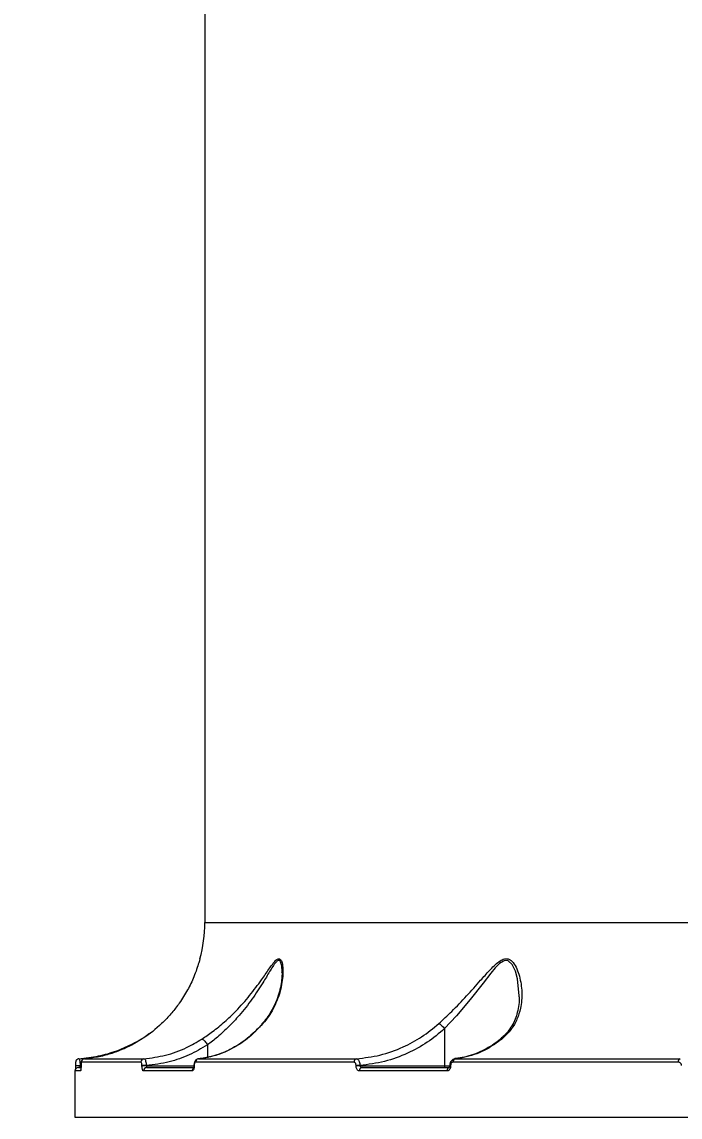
# Model space of a CAD drawing. Header units: millimetres. Extents: x 10665 to 29906, y -6125 to 7364.
# Drawn here: x 23491.7 to 23684.4, y -17.4 to 303.1 of the extents above; entities that cross this region are included whole.
import ezdxf

# ---------------------------------------------------------------- set-up
doc = ezdxf.new("R2010")
doc.units = ezdxf.units.MM
for name, color, linetype in [('DIKOM_ОБЪЕКТ', 7, 'Continuous'), ('DIKOM_РАЗМЕР_ЗОНА', 7, 'Continuous'), ('DIKOM_РАЗМЕР_ОБЪЕКТА', 7, 'Continuous')]:
    doc.layers.add(name, color=color, linetype=linetype)
doc.styles.add('style1', font='arial.ttf', dxfattribs={"width": 0.8})
doc.dimstyles.new('1-50', dxfattribs={"dimtxt": 300, "dimasz": 200, "dimexe": 100, "dimexo": 0, "dimgap": 100, "dimtad": 1, "dimdec": 0, "dimtxsty": 'style1', "dimcen": 0, "dimclrd": 7, "dimclre": 7, "dimadec": 1, "dimazin": 2, "dimtfac": 1, "dimtdec": 0, "dimtmove": 1, "dimatfit": 3, "dimfxl": 0, "dimlwd": 25, "dimlwe": 18, "dimarcsym": 0})

# ---------------------------------------------------------------- blocks, each defined once
blk = doc.blocks.new('*D16')
at = {"layer": 'Defpoints', "color": 0, "transparency": 16777216}
for p in [(12665, 4926.53), (12665, 1146.89), (26947.71, -1821.93)]:
    blk.add_point(p, dxfattribs=at)
at = {"layer": 'DIKOM_РАЗМЕР_ОБЪЕКТА', "color": 7, "lineweight": 18, "transparency": 16777216}
for p, q in [((12665, 1146.89), (12665, 5026.53)), ((26947.71, -1821.93), (26947.71, 5026.53))]:
    blk.add_line(p, q, dxfattribs=at)
at = {"layer": 'DIKOM_РАЗМЕР_ОБЪЕКТА', "color": 7, "lineweight": 25, "transparency": 16777216}
blk.add_line((26747.71, 4926.53), (12865, 4926.53), dxfattribs=at)
at = {"layer": 'DIKOM_РАЗМЕР_ОБЪЕКТА', "color": 7, "transparency": 16777216}
for points in [[(12865, 4959.86), (12865, 4893.19), (12665, 4926.53)], [(26747.71, 4959.86), (26747.71, 4893.19), (26947.71, 4926.53)]]:
    blk.add_solid(points, dxfattribs=at)
at = {"layer": 'DIKOM_РАЗМЕР_ОБЪЕКТА', "color": 0, "transparency": 16777216, "insert": (21497, 5179.8), "char_height": 300, "attachment_point": 5, "style": 'style1'}
blk.add_mtext('14300', dxfattribs=at)
blk = doc.blocks.new('*D15')
at = {"layer": 'Defpoints', "color": 0, "transparency": 16777216}
for p in [(20416.84, 4419.04), (19675.94, -4001.39), (28567.5, -4001.39)]:
    blk.add_point(p, dxfattribs=at)
at = {"layer": 'DIKOM_РАЗМЕР_ОБЪЕКТА', "color": 7, "lineweight": 18, "transparency": 16777216}
for p, q in [((20416.84, 4419.04), (28667.5, 4419.04)), ((19675.94, -4001.39), (28667.5, -4001.39))]:
    blk.add_line(p, q, dxfattribs=at)
at = {"layer": 'DIKOM_РАЗМЕР_ОБЪЕКТА', "color": 7, "lineweight": 25, "transparency": 16777216}
blk.add_line((28567.5, 4219.04), (28567.5, -3801.39), dxfattribs=at)
at = {"layer": 'DIKOM_РАЗМЕР_ОБЪЕКТА', "color": 7, "transparency": 16777216}
for points in [[(28534.17, 4219.04), (28600.83, 4219.04), (28567.5, 4419.04)], [(28534.17, -3801.39), (28600.83, -3801.39), (28567.5, -4001.39)]]:
    blk.add_solid(points, dxfattribs=at)
at = {"layer": 'DIKOM_РАЗМЕР_ОБЪЕКТА', "color": 0, "transparency": 16777216, "insert": (28247.96, -1553.33), "char_height": 300, "attachment_point": 5, "rotation": 90, "style": 'style1'}
blk.add_mtext('8400', dxfattribs=at)
blk = doc.blocks.new('*D14')
at = {"layer": 'Defpoints', "color": 0, "transparency": 16777216}
for p in [(28947.71, 6914.03), (10665, 1629.88), (28947.71, -1535.43)]:
    blk.add_point(p, dxfattribs=at)
at = {"layer": 'DIKOM_РАЗМЕР_ЗОНА', "color": 7, "lineweight": 18, "transparency": 16777216}
for p, q in [((10665, 1629.88), (10665, 7014.03)), ((28947.71, -1535.43), (28947.71, 7014.03))]:
    blk.add_line(p, q, dxfattribs=at)
at = {"layer": 'DIKOM_РАЗМЕР_ЗОНА', "color": 7, "lineweight": 25, "transparency": 16777216}
blk.add_line((10865, 6914.03), (28747.71, 6914.03), dxfattribs=at)
at = {"layer": 'DIKOM_РАЗМЕР_ЗОНА', "color": 7, "transparency": 16777216}
for points in [[(10865, 6947.36), (10865, 6880.69), (10665, 6914.03)], [(28747.71, 6947.36), (28747.71, 6880.69), (28947.71, 6914.03)]]:
    blk.add_solid(points, dxfattribs=at)
at = {"layer": 'DIKOM_РАЗМЕР_ЗОНА', "color": 0, "transparency": 16777216, "insert": (21431.5, 7167.3), "char_height": 300, "attachment_point": 5, "style": 'style1'}
blk.add_mtext('18300', dxfattribs=at)
blk = doc.blocks.new('*D13')
at = {"layer": 'Defpoints', "color": 0, "transparency": 16777216}
for p in [(20470.84, 6542.55), (29806, 6542.55), (19621.9, -6125)]:
    blk.add_point(p, dxfattribs=at)
at = {"layer": 'DIKOM_РАЗМЕР_ЗОНА', "color": 7, "lineweight": 18, "transparency": 16777216}
for p, q in [((20470.84, 6542.55), (29906, 6542.55)), ((19621.9, -6125), (29906, -6125))]:
    blk.add_line(p, q, dxfattribs=at)
at = {"layer": 'DIKOM_РАЗМЕР_ЗОНА', "color": 7, "lineweight": 25, "transparency": 16777216}
blk.add_line((29806, -5925), (29806, 6342.55), dxfattribs=at)
at = {"layer": 'DIKOM_РАЗМЕР_ЗОНА', "color": 7, "transparency": 16777216}
for points in [[(29772.67, 6342.55), (29839.33, 6342.55), (29806, 6542.55)], [(29772.67, -5925), (29839.33, -5925), (29806, -6125)]]:
    blk.add_solid(points, dxfattribs=at)
at = {"layer": 'DIKOM_РАЗМЕР_ЗОНА', "color": 0, "transparency": 16777216, "insert": (29552.83, 208.78), "char_height": 300, "attachment_point": 5, "rotation": 90, "style": 'style1'}
blk.add_mtext('12650', dxfattribs=at)

msp = doc.modelspace()

# ---------------------------------------------------------------- linework, layer by layer
at = {"layer": 'DIKOM_ОБЪЕКТ', "color": 7, "linetype": 'Continuous', "lineweight": 15}
for p, q in [((23545.28, 409.62), (23545.28, 39.52)), ((23545.28, 39.52), (23865.44, 39.52)), ((23615.51, 8.46), (23615.51, -2.43)), ((23546.05, 3.69), (23546.05, 0.03)), ((23507.45, -2.39), (23507.45, -2.43)), ((23508.79, -2.39), (23507.45, -2.39)), ((23508.79, -2.43), (23507.45, -2.43)), ((23508.28, -2.93), (23508.89, -2.93)), ((23509.04, -2.36), (23508.79, -2.39)), ((23508.79, -2.39), (23508.79, -2.43)), ((23508.79, -2.43), (23509.04, -2.43)), ((23509.04, -2.32), (23509.04, -2.43)), ((23509.04, -2.32), (23509.05, -2.32)), ((23509.04, -2.43), (23509.05, -2.43)), ((23509.05, -2.32), (23509.05, -2.43)), ((23526.59, -1.37), (23509.16, -1.37)), ((23510.08, -0.37), (23527.47, -0.37)), ((23526.89, -2.43), (23526.89, -2.37)), ((23528.17, -2.37), (23526.89, -2.37)), ((23528.17, -2.43), (23526.89, -2.43)), ((23528.17, -2.37), (23528.17, -2.43)), ((23528.17, -2.43), (23542.09, -2.43)), ((23528.3, -2.93), (23541.93, -2.93)), ((23542.09, -2.35), (23542.09, -2.43)), ((23542.09, -2.35), (23542.09, -2.35)), ((23542.09, -2.35), (23542.17, -2.35)), ((23542.09, -2.43), (23542.17, -2.43)), ((23542.17, -2.35), (23542.17, -2.43)), ((23588.97, -1.37), (23542.59, -1.37)), ((23543.43, -0.37), (23589.72, -0.37)), ((23589.58, -2.43), (23589.58, -2.35)), ((23590.71, -2.35), (23589.58, -2.35)), ((23590.71, -2.43), (23589.58, -2.43)), ((23590.71, -2.35), (23590.71, -2.43)), ((23590.71, -2.43), (23615.51, -2.43)), ((23591.32, -2.93), (23616.98, -2.93)), ((23615.51, -2.43), (23616.99, -2.43)), ((23616.99, -2.37), (23616.99, -2.43)), ((23616.99, -2.37), (23617.26, -2.37)), ((23616.99, -2.43), (23617.26, -2.43)), ((23617.26, -2.37), (23617.26, -2.43)), ((23683.91, -1.37), (23617.93, -1.37)), ((23619.4, -0.17), (23618.52, -0.3)), ((23618.62, -0.37), (23684.45, -0.37)), ((23507.28, -3.93), (23507.28, -17.43)), ((23508.88, -3.93), (23507.28, -3.93)), ((23541.55, -3.93), (23527.35, -3.93)), ((23616.24, -3.93), (23590.52, -3.93)), ((23507.28, -17.43), (23926.28, -17.43))]:
    msp.add_line(p, q, dxfattribs=at)
at = {"layer": 'DIKOM_ОБЪЕКТ', "color": 7, "linetype": 'Continuous', "lineweight": 15, "flags": 128}
for points in [[(23637.35, 17.79), (23637.37, 18.08), (23636.84, 23.03), (23636.23, 25.24), (23635.29, 27.19), (23634.14, 28.26), (23633.84, 28.36), (23632.98, 28.32), (23632.72, 28.22), (23631.58, 27.48), (23630.31, 26.21), (23629.07, 24.74), (23626.76, 21.77), (23622.98, 16.95), (23619, 12.21), (23615.51, 8.47), (23615.51, 8.46), (23615.51, 8.46)], [(23615.68, -2.93), (23615.65, -2.92), (23615.61, -2.89), (23615.59, -2.84), (23615.56, -2.78), (23615.54, -2.7), (23615.53, -2.62), (23615.52, -2.52), (23615.51, -2.43)]]:
    msp.add_lwpolyline(points, dxfattribs=at)
at = {"layer": 'DIKOM_ОБЪЕКТ', "color": 7, "linetype": 'Continuous', "lineweight": 15}
for centre, radius, start, end in [((23505.28, 39.52), 40, 344.588, 0), ((23508.28, -3.93), 1, 90, 180), ((23510.16, -1.36), 0.998, 94.3377, 180.114), ((23527.57, -1.35), 0.982, 95.6991, 181.179), ((23528.32, -3.9), 0.977, 91.4393, 181.366), ((23542.58, -3.91), 1.03, 127.7006, 180.6389), ((23543.55, -1.33), 0.968, 97.0416, 182.1486), ((23589.91, -1.29), 0.937, 101.5165, 184.849), ((23591.44, -3.84), 0.918, 96.9743, 185.5808), ((23617.18, -3.83), 0.947, 110.9633, 185.949), ((23618.85, -1.26), 0.925, 104.8105, 186.4065), ((23684.83, -1.22), 0.928, 114.1087, 189.2847), ((23509.88, -3.93), 1, 153.2052, 180.0204)]:
    msp.add_arc(centre, radius, start, end, dxfattribs=at)
for points, knots in [([(23543.85, 28.9), (23543.84, 28.86), (23543.82, 28.78), (23543.51, 27.63), (23542.94, 25.85), (23541.91, 23.11), (23540.35, 19.77), (23538.67, 17.2), (23537.83, 15.92)], [0, 0, 0, 0, 0.073004, 0.18586, 0.338406, 0.491632, 0.745815, 1, 1, 1, 1]), ([(23544.4, 5.4), (23545.46, 6.11), (23547.75, 7.66), (23551.14, 10.46), (23554.85, 13.98), (23558.51, 18.15), (23561.64, 22.32), (23563.73, 25.4), (23565.07, 27.31), (23565.99, 28.42), (23566.59, 28.86), (23567.06, 28.96), (23567.53, 28.77), (23567.98, 27.68), (23568.2, 25.89), (23568.12, 22.9), (23567.39, 18.95), (23565.79, 15), (23564, 12.02), (23562.88, 10.64), (23562.32, 9.94)], [0, 0, 0, 0, 0.059053, 0.127726, 0.196514, 0.291306, 0.386176, 0.452749, 0.486921, 0.520896, 0.548902, 0.554238, 0.580033, 0.615194, 0.662239, 0.709494, 0.807574, 0.905611, 0.952815, 1, 1, 1, 1]), ([(23613.8, 9.94), (23615.06, 11.12), (23617.84, 13.69), (23621.96, 18.02), (23625.59, 22.09), (23628.22, 25.05), (23629.99, 26.88), (23631.34, 28.06), (23632.68, 28.87), (23633.67, 28.98), (23634.69, 28.7), (23635.72, 27.78), (23636.72, 25.98), (23637.69, 23.03), (23638.27, 19.12), (23637.93, 14.82), (23636.8, 11.2), (23635.12, 8.1), (23633.23, 6.33), (23632.25, 5.4)], [0, 0, 0, 0, 0.079015, 0.173492, 0.268052, 0.32872, 0.361362, 0.393895, 0.422326, 0.451312, 0.459935, 0.498982, 0.545107, 0.59144, 0.689034, 0.786594, 0.855573, 0.924449, 1, 1, 1, 1]), ([(23567.89, 24.8), (23567.9, 24.91), (23567.94, 25.79), (23567.78, 27.04), (23567.41, 28.23), (23566.99, 28.44), (23566.57, 28.33), (23566.01, 27.85), (23565.18, 26.67), (23563.96, 24.66), (23562.05, 21.44), (23559.18, 17.07), (23555.79, 12.71), (23552.35, 9.01), (23549.2, 6.1), (23547.04, 4.42), (23546.05, 3.7), (23546.05, 3.7)], [0, 0, 0, 0, 0.011037, 0.081035, 0.130989, 0.166494, 0.173827, 0.212826, 0.262434, 0.3124, 0.412676, 0.557404, 0.702029, 0.806694, 0.911199, 0.999951, 1, 1, 1, 1]), ([(23567.9, 24.8), (23567.9, 24.42), (23567.88, 23.41), (23567.66, 21.59), (23567.17, 19.31), (23566.4, 16.94), (23565.39, 14.66), (23564.17, 12.57), (23563.05, 10.96), (23562.26, 10.08), (23562.03, 9.82)], [0, 0, 0, 0, 0.078921, 0.212519, 0.361025, 0.518806, 0.667424, 0.808893, 0.942194, 1, 1, 1, 1]), ([(23637.35, 17.79), (23637.33, 17.04), (23637.29, 15.47), (23636.86, 13.27), (23636.19, 11.18), (23635.27, 9.32), (23634.08, 7.63), (23632.88, 6.31), (23632.02, 5.6), (23631.69, 5.32)], [0, 0, 0, 0, 0.160026, 0.336053, 0.482871, 0.638508, 0.789239, 0.918099, 1, 1, 1, 1]), ([(23537.83, 15.92), (23537.65, 15.67), (23536.77, 14.45), (23535.09, 12.39), (23531.83, 9.02), (23528.34, 6.26), (23524.47, 3.91), (23521.26, 2.34), (23517.63, 1.01), (23513.9, 0.06), (23511.35, -0.23), (23510.08, -0.37)], [0, 0, 0, 0, 0.024294, 0.122248, 0.220217, 0.421515, 0.511888, 0.632235, 0.75259, 0.876295, 1, 1, 1, 1]), ([(23562.32, 9.94), (23561.01, 8.57), (23558.36, 5.79), (23554.38, 3.13), (23550.62, 1.31), (23547.16, 0.15), (23544.68, -0.2), (23543.43, -0.37)], [0, 0, 0, 0, 0.239876, 0.485873, 0.639422, 0.818548, 1, 1, 1, 1]), ([(23562.04, 9.81), (23561.69, 9.41), (23560.67, 8.21), (23558.81, 6.49), (23556.49, 4.63), (23554.03, 3.04), (23551.48, 1.74), (23548.9, 0.72), (23547.15, 0.29), (23546.3, 0.08)], [0, 0, 0, 0, 0.077534, 0.229775, 0.383498, 0.538571, 0.69452, 0.850764, 1, 1, 1, 1]), ([(23562.07, 9.78), (23562.11, 9.82), (23562.17, 9.89), (23562.28, 9.93), (23562.32, 9.94)], [0, 0, 0, 0, 0.596358, 1, 1, 1, 1]), ([(23589.72, -0.37), (23592.02, -0.08), (23596.69, 0.49), (23603.09, 2.81), (23608.91, 5.91), (23612.15, 8.59), (23613.8, 9.94)], [0, 0, 0, 0, 0.262566, 0.532666, 0.763648, 1, 1, 1, 1]), ([(23613.8, 9.94), (23613.83, 9.93), (23613.94, 9.89), (23614.2, 9.73), (23614.59, 9.43), (23615.07, 8.98), (23615.37, 8.63), (23615.51, 8.46)], [0, 0, 0, 0, 0.087304, 0.253614, 0.502414, 0.751213, 1, 1, 1, 1]), ([(23520.53, 2.39), (23521.96, 3.01), (23524.29, 4.02), (23527.17, 5.71), (23528.54, 6.7), (23529.1, 7.11)], [0, 0, 0, 0, 0.484165, 0.789037, 1, 1, 1, 1]), ([(23615.51, 8.46), (23613.85, 7.07), (23610.48, 4.26), (23604.53, 1.04), (23597.91, -1.4), (23593.14, -2.03), (23590.71, -2.35)], [0, 0, 0, 0, 0.232889, 0.471297, 0.731973, 1, 1, 1, 1]), ([(23615.51, 8.46), (23615.51, 8.46), (23615.51, 8.46), (23615.51, 8.46), (23615.51, 8.46), (23615.51, 8.46)], [0, 0, 0, 0, 0.389719, 0.870638, 1, 1, 1, 1]), ([(23527.47, -0.37), (23529.59, -0.09), (23533.87, 0.48), (23539.58, 2.55), (23542.95, 4.54), (23544.4, 5.4)], [0, 0, 0, 0, 0.35586, 0.721481, 1, 1, 1, 1]), ([(23546.05, 3.69), (23544.3, 2.67), (23540.76, 0.6), (23534.72, -1.52), (23530.43, -2.08), (23528.17, -2.37)], [0, 0, 0, 0, 0.31657, 0.640667, 1, 1, 1, 1]), ([(23544.4, 5.4), (23544.42, 5.4), (23544.47, 5.4), (23544.62, 5.35), (23544.9, 5.17), (23545.29, 4.78), (23545.7, 4.27), (23545.93, 3.89), (23546.05, 3.7)], [0, 0, 0, 0, 0.038086, 0.149193, 0.361894, 0.574603, 0.787297, 1, 1, 1, 1]), ([(23546.05, 3.7), (23546.05, 3.69), (23546.05, 3.69), (23546.05, 3.69), (23546.05, 3.69)], [0, 0, 0, 0, 0.611178, 1, 1, 1, 1]), ([(23632.25, 5.4), (23630.8, 4.35), (23628.45, 2.64), (23624.9, 1.06), (23621.82, 0.07), (23619.7, -0.22), (23618.62, -0.37)], [0, 0, 0, 0, 0.342218, 0.557268, 0.774604, 1, 1, 1, 1]), ([(23631.74, 5.3), (23631.37, 5), (23630.26, 4.09), (23628.29, 2.85), (23625.83, 1.58), (23623.28, 0.63), (23621.12, 0.03), (23619.82, -0.12), (23619.4, -0.17)], [0, 0, 0, 0, 0.097502, 0.295841, 0.496385, 0.698859, 0.902821, 1, 1, 1, 1]), ([(23631.79, 5.24), (23631.84, 5.28), (23631.94, 5.37), (23632.12, 5.4), (23632.22, 5.4), (23632.25, 5.4)], [0, 0, 0, 0, 0.444527, 0.858181, 1, 1, 1, 1]), ([(23508.41, -0.37), (23510.34, -0.15), (23514.11, 0.28), (23518.12, 1.47), (23520.2, 2.26), (23520.53, 2.39)], [0, 0, 0, 0, 0.466533, 0.915012, 1, 1, 1, 1]), ([(23520.53, 2.39), (23520.54, 2.39), (23520.61, 2.42), (23520.72, 2.42), (23520.85, 2.3), (23520.88, 2.27)], [0, 0, 0, 0, 0.09095, 0.771808, 1, 1, 1, 1]), ([(23546.3, 0.08), (23546.26, 0.07), (23545.31, -0.19), (23544.33, -0.33), (23543.4, -0.37), (23543.39, -0.37)], [0, 0, 0, 0, 0.047714, 0.986468, 1, 1, 1, 1]), ([(23507.45, -2.43), (23507.45, -2.44), (23507.45, -2.62), (23507.45, -2.96), (23507.45, -3.3), (23507.44, -3.41), (23507.44, -3.43)], [0, 0, 0, 0, 0.035236, 0.477046, 0.926966, 1, 1, 1, 1]), ([(23508.4, -0.37), (23508.4, -0.37), (23508.28, -0.36), (23508.06, -0.45), (23507.82, -0.6), (23507.66, -0.78), (23507.57, -0.96), (23507.51, -1.11), (23507.49, -1.21), (23507.48, -1.3), (23507.47, -1.44), (23507.46, -1.66), (23507.45, -2.04), (23507.45, -2.28), (23507.45, -2.39)], [0, 0, 0, 0, 0.005615, 0.125557, 0.22155, 0.302528, 0.371037, 0.426582, 0.4669, 0.503652, 0.564715, 0.752386, 0.888011, 1, 1, 1, 1]), ([(23508.4, -0.37), (23508.4, -0.37), (23508.28, -0.36), (23508.06, -0.45), (23507.82, -0.6), (23507.66, -0.78), (23507.57, -0.96), (23507.51, -1.11), (23507.49, -1.21), (23507.48, -1.3), (23507.47, -1.44), (23507.46, -1.66), (23507.45, -2.04), (23507.45, -2.28), (23507.45, -2.39)], [0, 0, 0, 0, 0.005615, 0.125557, 0.22155, 0.302528, 0.371037, 0.426582, 0.4669, 0.503652, 0.564715, 0.752386, 0.888011, 1, 1, 1, 1]), ([(23508.41, -0.37), (23508.44, -0.38), (23508.51, -0.41), (23508.61, -0.7), (23508.7, -1.17), (23508.76, -1.75), (23508.78, -2.18), (23508.79, -2.39)], [0, 0, 0, 0, 0.184788, 0.398818, 0.60128, 0.799032, 1, 1, 1, 1]), ([(23508.79, -2.43), (23508.79, -2.47), (23508.78, -2.52), (23508.76, -2.63), (23508.71, -2.74), (23508.63, -2.85), (23508.52, -2.91), (23508.45, -2.92), (23508.41, -2.93)], [0, 0, 0, 0, 0.127104, 0.162645, 0.340408, 0.545421, 0.783141, 1, 1, 1, 1]), ([(23509.05, -2.43), (23509.05, -2.5), (23509.05, -2.74), (23509.03, -3.13), (23509, -3.54), (23508.94, -3.86), (23508.9, -3.9), (23508.88, -3.93)], [0, 0, 0, 0, 0.079622, 0.275733, 0.470761, 0.710541, 1, 1, 1, 1]), ([(23509.04, -2.52), (23509.04, -2.58), (23509.04, -2.78), (23509.03, -3.09), (23509, -3.37), (23508.98, -3.53), (23508.97, -3.55), (23508.97, -3.55)], [0, 0, 0, 0, 0.121401, 0.360419, 0.619456, 0.871702, 1, 1, 1, 1]), ([(23510.07, -0.37), (23510.07, -0.37), (23509.95, -0.35), (23509.73, -0.45), (23509.48, -0.61), (23509.31, -0.8), (23509.2, -1), (23509.14, -1.19), (23509.09, -1.43), (23509.06, -1.74), (23509.04, -2.1), (23509.04, -2.3), (23509.04, -2.36)], [0, 0, 0, 0, 0.000629, 0.130641, 0.235034, 0.326137, 0.409069, 0.491036, 0.606527, 0.797166, 0.934032, 1, 1, 1, 1]), ([(23509.16, -1.37), (23509.14, -1.38), (23509.11, -1.41), (23509.08, -1.62), (23509.06, -1.87), (23509.05, -2.12), (23509.05, -2.28), (23509.05, -2.32)], [0, 0, 0, 0, 0.302566, 0.534695, 0.725489, 0.917092, 1, 1, 1, 1]), ([(23526.89, -2.37), (23526.89, -2.3), (23526.88, -2.11), (23526.85, -1.83), (23526.78, -1.57), (23526.69, -1.4), (23526.62, -1.38), (23526.59, -1.37)], [0, 0, 0, 0, 0.142265, 0.357083, 0.571539, 0.785702, 1, 1, 1, 1]), ([(23527.35, -3.93), (23527.29, -3.91), (23527.19, -3.88), (23527.05, -3.62), (23526.95, -3.24), (23526.9, -2.81), (23526.89, -2.54), (23526.89, -2.43)], [0, 0, 0, 0, 0.215042, 0.429969, 0.644715, 0.859233, 1, 1, 1, 1]), ([(23527.47, -0.37), (23527.54, -0.39), (23527.69, -0.43), (23527.89, -0.78), (23528.05, -1.28), (23528.14, -1.85), (23528.17, -2.22), (23528.17, -2.37)], [0, 0, 0, 0, 0.214249, 0.428345, 0.642754, 0.857623, 1, 1, 1, 1]), ([(23528.17, -2.43), (23528.17, -2.46), (23528.18, -2.56), (23528.19, -2.7), (23528.22, -2.82), (23528.26, -2.91), (23528.28, -2.92), (23528.3, -2.93)], [0, 0, 0, 0, 0.140712, 0.355183, 0.569988, 0.784962, 1, 1, 1, 1]), ([(23542.17, -2.43), (23542.17, -2.51), (23542.17, -2.77), (23542.1, -3.19), (23541.96, -3.59), (23541.77, -3.87), (23541.62, -3.91), (23541.55, -3.93)], [0, 0, 0, 0, 0.108315, 0.320436, 0.543035, 0.771559, 1, 1, 1, 1]), ([(23542.09, -2.43), (23542.09, -2.48), (23542.09, -2.64), (23542.06, -2.86), (23542.01, -3.04), (23541.97, -3.13), (23541.97, -3.14), (23541.97, -3.14)], [0, 0, 0, 0, 0.16294, 0.428496, 0.654542, 0.84582, 1, 1, 1, 1]), ([(23543.39, -0.39), (23543.28, -0.4), (23543.02, -0.43), (23542.69, -0.66), (23542.41, -0.99), (23542.2, -1.46), (23542.08, -1.94), (23542.1, -2.27), (23542.11, -2.35)], [0, 0, 0, 0, 0.132902, 0.291508, 0.4529, 0.647949, 0.913664, 1, 1, 1, 1]), ([(23542.59, -1.37), (23542.54, -1.38), (23542.44, -1.4), (23542.31, -1.58), (23542.22, -1.85), (23542.18, -2.12), (23542.18, -2.29), (23542.17, -2.35)], [0, 0, 0, 0, 0.228828, 0.457887, 0.678552, 0.888387, 1, 1, 1, 1]), ([(23589.58, -2.35), (23589.58, -2.24), (23589.56, -2.02), (23589.47, -1.74), (23589.32, -1.52), (23589.15, -1.39), (23589.03, -1.37), (23588.97, -1.37)], [0, 0, 0, 0, 0.203942, 0.407979, 0.613504, 0.826524, 1, 1, 1, 1]), ([(23590.52, -3.93), (23590.44, -3.92), (23590.25, -3.89), (23589.99, -3.69), (23589.76, -3.35), (23589.61, -2.91), (23589.59, -2.59), (23589.58, -2.43)], [0, 0, 0, 0, 0.174166, 0.38959, 0.595822, 0.797866, 1, 1, 1, 1]), ([(23589.72, -0.37), (23589.8, -0.38), (23589.99, -0.42), (23590.26, -0.69), (23590.49, -1.13), (23590.66, -1.7), (23590.7, -2.13), (23590.71, -2.35)], [0, 0, 0, 0, 0.170043, 0.380794, 0.586701, 0.793138, 1, 1, 1, 1]), ([(23590.71, -2.43), (23590.72, -2.47), (23590.72, -2.53), (23590.76, -2.63), (23590.83, -2.74), (23590.98, -2.85), (23591.15, -2.91), (23591.27, -2.92), (23591.32, -2.93)], [0, 0, 0, 0, 0.144467, 0.17553, 0.362504, 0.571009, 0.804653, 1, 1, 1, 1]), ([(23617.26, -2.43), (23617.25, -2.54), (23617.24, -2.81), (23617.12, -3.24), (23616.89, -3.62), (23616.58, -3.88), (23616.36, -3.91), (23616.24, -3.93)], [0, 0, 0, 0, 0.140766, 0.355284, 0.570042, 0.784951, 1, 1, 1, 1]), ([(23616.99, -2.43), (23616.99, -2.48), (23616.99, -2.61), (23616.95, -2.77), (23616.89, -2.89), (23616.84, -2.96), (23616.84, -2.96), (23616.84, -2.96)], [0, 0, 0, 0, 0.182722, 0.409115, 0.611546, 0.803258, 1, 1, 1, 1]), ([(23618.53, -0.39), (23618.5, -0.39), (23618.28, -0.37), (23617.89, -0.56), (23617.45, -0.93), (23617.14, -1.47), (23616.98, -1.98), (23617.01, -2.3), (23617.02, -2.37)], [0, 0, 0, 0, 0.037291, 0.245573, 0.44919, 0.67117, 0.9223, 1, 1, 1, 1]), ([(23617.93, -1.37), (23617.86, -1.38), (23617.71, -1.4), (23617.5, -1.57), (23617.35, -1.83), (23617.27, -2.11), (23617.26, -2.3), (23617.26, -2.37)], [0, 0, 0, 0, 0.214316, 0.42847, 0.642924, 0.857731, 1, 1, 1, 1]), ([(23684.88, -2.32), (23684.87, -2.23), (23684.85, -2.04), (23684.73, -1.79), (23684.55, -1.58), (23684.29, -1.42), (23684.06, -1.37), (23683.93, -1.37), (23683.91, -1.37)], [0, 0, 0, 0, 0.167359, 0.334436, 0.509116, 0.71306, 0.957716, 1, 1, 1, 1])]:
    msp.add_open_spline(points, degree=3, knots=knots, dxfattribs=at)

# ---------------------------------------------------------------- dimensions: what is measured, and where the dimension line sits
at = {"layer": 'DIKOM_РАЗМЕР_ЗОНА'}
dim = msp.add_linear_dim(base=(28947.71, 6914.03), p1=(10665, 1629.88), p2=(28947.71, -1535.43), text='18300', dimstyle='1-50', override={"dimscale": 1, "dimtix": 0, "dimtofl": 1, "dimtmove": 1, "dimatfit": 3}, dxfattribs=at)
dim.commit()
dim.dimension.update_dxf_attribs({"geometry": '*D14', "text_midpoint": (21431.5, 6914.03), "dimtype": 160})
dim = msp.add_linear_dim(base=(29806, 6542.55), p1=(19621.9, -6125), p2=(20470.84, 6542.55), angle=90, text='12650', dimstyle='1-50', dxfattribs=at)
dim.commit()
dim.dimension.update_dxf_attribs({"geometry": '*D13', "text_midpoint": (29806, 208.78), "dimtype": 160})
at = {"layer": 'DIKOM_РАЗМЕР_ОБЪЕКТА'}
dim = msp.add_linear_dim(base=(12665, 4926.53), p1=(26947.71, -1821.93), p2=(12665, 1146.89), angle=180, text='14300', dimstyle='1-50', override={"dimscale": 1, "dimtix": 0, "dimtofl": 1, "dimtmove": 1, "dimatfit": 3}, dxfattribs=at)
dim.commit()
dim.dimension.update_dxf_attribs({"geometry": '*D16', "text_midpoint": (21497, 4926.53), "dimtype": 160})
dim = msp.add_linear_dim(base=(28567.5, -4001.39), p1=(20416.84, 4419.04), p2=(19675.94, -4001.39), angle=90, text='8400', dimstyle='1-50', dxfattribs=at)
dim.commit()
dim.dimension.update_dxf_attribs({"geometry": '*D15', "text_midpoint": (28501.13, -1553.33), "dimtype": 160})

doc.saveas('drawing.dxf')
